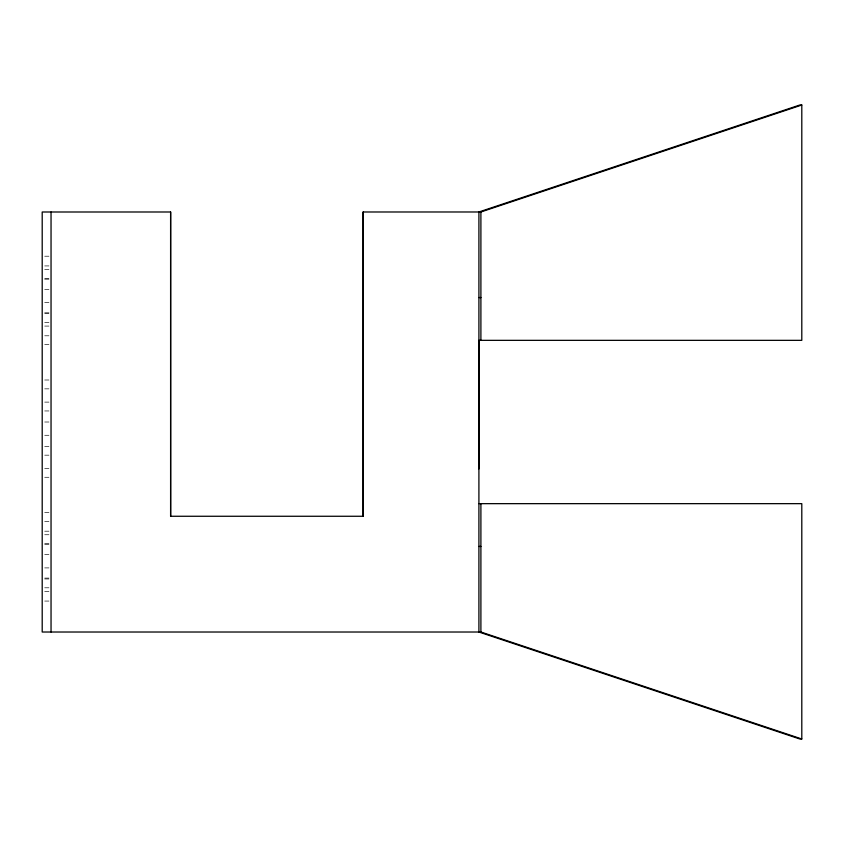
<?xml version="1.0" encoding="UTF-8"?>
<svg xmlns="http://www.w3.org/2000/svg" width="844" height="844" viewBox="0 0 844 844"><rect width="100%" height="100%" fill="white"/><g stroke="black" fill="none" stroke-linecap="round" stroke-linejoin="round"><path stroke-width="0.63" stroke-dasharray="4.22 3.17" d="M44.721 256.207L51.041 256.207M44.721 265.923L51.041 265.923M44.721 269.479L51.041 269.479M44.721 278.32L51.041 278.32M44.721 279.185L51.041 279.185M44.721 289.365L51.041 289.365M44.721 302.637L51.041 302.637M44.721 312.818L51.041 312.818M44.721 313.683L51.041 313.683M44.721 322.524L51.041 322.524M44.721 326.079L51.041 326.079M44.721 335.796L51.041 335.796M44.721 344.637L51.041 344.637M44.721 380L51.041 380M44.721 388.852L51.041 388.852M44.721 402.113L51.041 402.113M44.721 410.954L51.041 410.954M44.721 422.011L51.041 422.011M44.721 435.272L51.041 435.272M44.721 446.328L51.041 446.328M44.721 455.169L51.041 455.169M44.721 468.431L51.041 468.431M44.721 477.271L51.041 477.271M44.721 512.646L51.041 512.646M44.721 521.486L49.775 521.486M44.721 531.192L51.041 531.192M44.721 534.748L51.041 534.748M44.721 543.589L51.041 543.589M44.721 544.464L51.041 544.464M44.721 554.645L51.041 554.645M44.721 567.906L51.041 567.906M44.721 578.087L51.041 578.087M44.721 578.963L51.041 578.963M44.721 587.804L51.041 587.804M44.721 591.359L51.041 591.359M44.721 601.065L51.041 601.065"/><path stroke-width="1.27" d="M478.907 503.657L478.907 340.343L801.8 340.343L801.8 105.015L480.901 211.981L363.152 211.992L363.152 516.264L170.615 516.264L170.615 211.992L42.2 212.002L42.2 632.019L480.901 632.019L801.8 738.985L801.8 503.657L478.907 503.657L478.907 632.019L799.806 738.985L801.8 738.985M363.152 516.264L363.152 211.992M801.8 105.015L799.806 105.015L478.907 211.981L478.907 468.895M478.907 297.552L480.901 297.552M478.907 546.448L480.901 546.448M480.901 211.981L480.901 340.343M480.901 503.657L480.901 632.019M170.615 211.992L170.615 516.264M51.041 212.002L51.041 632.019"/></g></svg>
